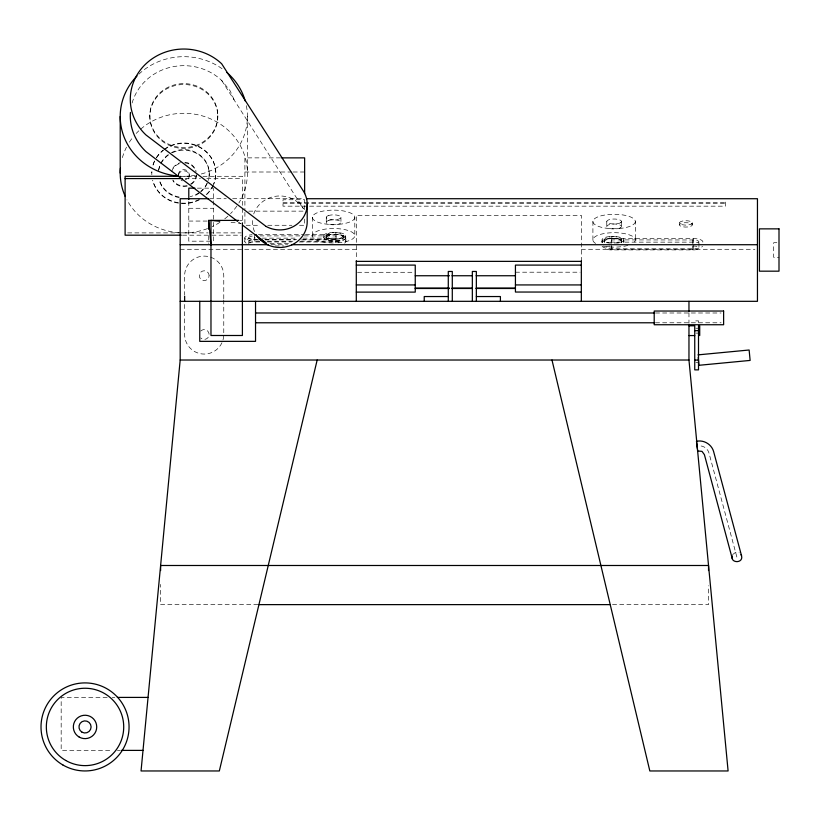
<?xml version="1.0" encoding="UTF-8"?>
<svg xmlns="http://www.w3.org/2000/svg" width="820" height="820" viewBox="0 0 820 820"><rect width="100%" height="100%" fill="white"/><g stroke="black" fill="none" stroke-linecap="round" stroke-linejoin="round"><path stroke-width="0.61" stroke-dasharray="4.1 3.07" d="M732.649 554.586L735.591 552.311L739.271 552.813M610.09 246.041A5.832 1.988 0 0 0 605.755 247.958A5.832 1.988 0 0 0 610.09 249.885L694.632 249.885A5.832 1.988 0 0 0 698.958 247.958L698.958 241.89M280.481 157.87L244.903 157.87L244.903 209.869M244.903 172.005L291.92 172.005M293.191 172.005L304.63 172.005M179.99 176.29L196.574 176.29M202.96 176.29L242.515 176.29L242.402 223.491M185.095 178.586L200.408 178.586M206.784 178.586L242.515 178.586M197.374 188.149L213.313 188.149L213.313 241.183L188.795 241.183L188.795 199.465M209.623 198.717L226.269 198.717M232.665 198.717L304.343 198.717M283.002 202.397L725.423 202.397M283.002 203.544L725.423 203.544M188.795 208.27L213.313 208.27M248.716 211.14L304.63 211.14L304.63 199.721L283.002 199.772L283.002 206.168L725.423 206.168L725.423 199.772M240.014 220.395L242.402 220.395M188.795 221.062L207.183 221.062M246.174 225.274L260.155 225.274M267.771 225.274L291.92 225.274M299.546 225.274L304.63 225.274L304.63 218.202M127.664 232.89L208.065 232.89M209.336 232.89L241.244 232.89M258.413 234.561L304.117 234.561M305.388 234.561L336.118 234.561A9.789 3.331 0 0 1 345.907 237.892L345.907 241.469M182.542 235.186L210.617 235.186M211.888 235.186L241.244 235.186M259.909 235.893L302.867 235.893M304.138 235.893L335.862 235.893L335.862 242.474M262.246 238.138L297.906 238.138M303 238.138L336.118 238.138A9.789 3.331 0 0 1 344.595 243.14M602.146 242.751A9.789 3.331 0 0 1 611.597 238.558L693.125 238.558A9.789 3.331 0 0 1 702.576 242.751M257.388 239.471L254.856 239.471A5.873 1.999 0 0 0 249.434 240.701A5.873 1.999 0 0 0 250.705 242.884M264.983 239.471L296.625 239.471M302.959 239.471L335.862 239.471M258.648 239.891L253.083 239.809A5.832 1.988 0 0 1 248.757 237.892L248.757 243.97M264.962 239.891L295.292 239.891M301.606 239.891L335.862 239.891M698.179 242.884A5.832 1.988 0 0 0 694.632 239.973L611.853 239.891L611.853 242.884M259.673 241.223L254.6 241.223A9.789 3.331 0 0 1 244.893 238.323A9.789 3.331 0 0 1 252.068 234.674M267.299 241.223L293.96 241.223M300.315 241.223L336.118 241.223A9.789 3.331 0 0 0 345.907 237.892M259.919 241.972L253.083 242.043A5.832 1.988 0 0 0 249.546 242.976M267.515 241.972L291.561 241.972M299.156 241.972L337.635 242.043A5.832 1.988 0 0 1 341.181 242.976M610.51 242.136L693.125 242.136A9.789 3.331 0 0 1 698.015 242.587M776.878 242.71L773.701 242.71L773.701 257.326L779 257.326M270.046 243.468L290.3 243.468M271.061 244.719L287.717 244.801M275.11 245.959L283.966 245.959M602.146 246.328A9.789 3.331 0 0 0 611.597 248.798L693.125 248.798A9.789 3.331 0 0 0 702.576 246.328M180.185 249.29L356.3 249.29M581.339 249.29L754.902 249.29M357.561 272.281L413.997 272.281M515.431 272.199L580.068 272.199M655.467 312.994L721.087 312.994M655.467 322.783L721.087 322.783M695.852 328.226L698.076 328.226M695.852 333.115L698.076 333.115M695.995 362.532L698.507 362.532M257.91 604.627L160.617 604.627L160.617 584.434M612.519 604.627L708.531 604.627L708.531 585.695M107.164 697.41L61.172 697.41L61.172 750.392L112.319 750.392M112.278 697.41L114.831 697.41M117.434 750.392L119.997 750.392M692.869 245.959L694.632 246.041A5.832 1.988 0 0 1 698.958 247.958M231.086 222.374L241.152 223.368M238.599 222.148L240.629 223.696M132.112 102.992A53.525 50.338 0 0 1 221.666 80.432L230.174 90.856L234.141 99.855M221.666 80.432L303.533 208.844M736.862 557.036L709.003 453.081A9.789 9.789 0 0 0 699.552 445.824M698.507 322.198L698.507 320.886L694.745 320.886L694.745 322.198M693.125 238.558L693.125 242.136M693.125 245.221L693.125 248.798M692.869 239.891L692.869 244.749M692.869 246.318L692.869 249.957M692.326 222.917A6.437 2.193 0 0 1 682.66 224.813A6.437 2.193 0 0 1 682.66 221.021A6.437 2.193 0 0 1 692.326 222.917L692.326 224.885A6.437 2.193 0 0 1 682.66 226.781A6.437 2.193 0 0 1 682.66 222.989A6.437 2.193 0 0 1 692.326 224.885M688.964 312.809L688.964 323.018M679.442 222.917L679.442 224.885M635.316 221.625A21.207 7.216 0 0 1 603.223 227.704A21.207 7.216 0 0 1 603.797 215.209A21.207 7.216 0 0 1 635.316 221.625L635.316 240.024M623.897 239.911L623.897 241.777M621.642 239.829L621.642 241.89M621.447 221.513L621.447 226.494M611.853 236.498L611.853 238.558M611.853 246.318L611.853 249.957M611.597 238.558L611.597 242.136A9.789 3.331 0 0 0 606.708 242.587M611.597 245.221L611.597 248.798M606.779 221.513L606.779 226.494M604.33 239.911L604.33 241.777M602.064 239.829L602.064 241.89M592.911 221.4L592.911 239.799M581.339 261.365L581.339 215.363L356.3 215.363L356.3 259.448M354.814 217.454A21.207 7.216 0 0 1 322.711 223.532A21.207 7.216 0 0 1 323.295 211.037A21.207 7.216 0 0 1 354.814 217.454L354.814 235.852M345.651 235.832L345.651 237.892M343.385 235.74A9.789 3.331 0 0 1 328.717 238.62A9.789 3.331 0 0 1 328.717 232.859A9.789 3.331 0 0 1 343.385 235.74L343.385 237.595A9.789 3.331 0 0 1 328.717 240.485A9.789 3.331 0 0 1 328.717 234.715A9.789 3.331 0 0 1 343.385 237.595M340.946 217.341L340.946 222.322M336.118 234.561L336.118 238.138M335.862 232.501L335.862 234.561M326.268 217.341L326.268 222.322M326.083 235.832L326.083 237.892M323.818 235.74L323.818 237.595M312.399 217.228L312.399 235.627M254.856 237.113L254.856 244.749M254.6 234.561L254.6 238.138A9.789 3.331 0 0 0 246.123 243.14M247.414 116.481L247.414 173.092M244.903 212.318L244.903 224.096M244.811 237.892L244.811 241.469M223.768 298.695L223.768 275.674A19.567 19.567 0 0 0 204.2 256.106A19.567 19.567 0 0 0 184.633 275.674L184.633 294.851M223.768 299.966L223.768 334.498A19.567 19.567 0 0 1 204.2 354.066A19.567 19.567 0 0 1 184.633 334.498L184.633 302.529M217.812 115.589A33.999 31.97 0 0 1 166.819 143.274A33.999 31.97 0 0 1 166.819 87.904A33.999 31.97 0 0 1 217.812 115.589L217.812 116.481A33.999 31.97 0 0 1 166.819 144.166A33.999 31.97 0 0 1 166.819 88.806A33.999 31.97 0 0 1 217.812 116.481M209.059 170.642L209.059 171.247M208.731 235.76L208.731 243.437M189.256 174.742L189.256 175.89M149.814 115.589L149.814 116.481M200.746 331.034A4.889 4.889 0 0 1 207.665 331.034A4.889 4.889 0 0 1 207.665 337.953A4.889 4.889 0 0 1 200.746 337.953M254.528 231.568A27.378 25.748 0 0 1 252.673 218.356M253.708 213.979A27.378 25.748 0 0 1 278.021 196.021A27.378 25.748 0 0 1 304.64 210.832M621.304 242.751A9.789 3.331 0 0 0 620.33 240.219L618.772 239.532A9.789 3.331 0 0 0 606.964 239.009A9.789 3.331 0 0 0 602.403 242.751M614.385 243.038A9.789 3.331 0 0 0 618.772 242.177L620.33 241.49A9.789 3.331 0 0 0 620.33 238.159L618.772 237.472A9.789 3.331 0 0 0 603.376 238.159A9.789 3.331 0 0 0 609.322 243.038M611.576 243.13A9.789 3.331 0 0 1 606.103 238.005A9.789 3.331 0 0 1 622.124 238.005A9.789 3.331 0 0 1 616.65 243.13M604.658 242.638A9.789 3.331 0 0 1 614.118 238.446A9.789 3.331 0 0 1 623.569 242.638M595.586 243.427A21.207 7.216 0 0 1 613.524 232.695A21.207 7.216 0 0 1 633.194 243.068M627.853 245.416A21.207 7.216 0 0 1 603.223 246.102M248.757 237.892A5.832 1.988 0 0 1 253.083 235.975M333.279 242.956A21.207 7.216 0 0 1 315.034 232.255A21.207 7.216 0 0 1 351.37 231.804A21.207 7.216 0 0 1 335.493 242.925M196.39 175.131A12.628 11.869 0 0 1 190.127 184.377M187.083 185.566A12.628 11.869 0 0 1 172.876 180.041M172.876 168.161A12.628 11.869 0 0 1 180.543 162.637M184.91 162.278A12.628 11.869 0 0 1 196.011 171.031M171.349 152.663A25.43 23.913 0 0 1 199.783 154.888A25.43 23.913 0 0 1 208.116 180.554M207.193 182.901A25.43 23.913 0 0 1 200.777 191.316M199.065 192.628A25.43 23.913 0 0 1 190.117 196.667M179.129 197.005A25.43 23.913 0 0 1 159.357 180.041M158.639 170.109A25.43 23.913 0 0 1 159.941 165.261M160.986 162.975A25.43 23.913 0 0 1 168.561 154.365M172.333 152.766A25.43 23.913 0 0 1 199.69 155.421A25.43 23.913 0 0 1 208.475 179.939M207.193 183.495A25.43 23.913 0 0 1 200.777 191.911M199.065 193.233A25.43 23.913 0 0 1 193.284 196.298M179.129 197.599A25.43 23.913 0 0 1 159.357 180.636M158.639 170.714A25.43 23.913 0 0 1 160.433 164.707M160.986 163.57A25.43 23.913 0 0 1 168.561 154.97M178.37 174.742A5.443 5.115 0 0 1 183.342 169.648A5.443 5.115 0 0 1 189.174 173.861A5.443 5.115 0 0 1 185.217 179.683M178.555 174.558A5.443 5.115 0 0 1 187.124 171.831A5.443 5.115 0 0 1 186.54 180.318M182.409 180.83A5.443 5.115 0 0 1 181.097 180.318M196.441 174.742A12.628 11.869 0 0 1 190.127 185.023M187.083 186.212A12.628 11.869 0 0 1 172.876 180.677M171.616 171.667A12.628 11.869 0 0 1 180.543 163.272M184.91 162.913A12.628 11.869 0 0 1 196.011 171.667M164.349 149.189A32.011 30.104 0 0 1 203.329 149.23A32.011 30.104 0 0 1 213.374 184.633M212.892 185.668A32.011 30.104 0 0 1 205.994 194.791M199.27 199.445A32.011 30.104 0 0 1 179.611 202.929M178.411 202.755A32.011 30.104 0 0 1 152.735 180.308M151.854 174.742A32.011 30.104 0 0 1 151.813 172.497L151.813 172.907A32.011 30.104 0 0 1 151.946 170.662M153.063 164.728A32.011 30.104 0 0 1 154.734 160.505M156.415 157.532A32.011 30.104 0 0 1 163.405 149.896M164.349 149.599A32.011 30.104 0 0 1 202.847 149.291A32.011 30.104 0 0 1 213.815 183.987M213.374 185.043A32.011 30.104 0 0 1 205.994 195.201M199.27 199.854A32.011 30.104 0 0 1 179.611 203.339M178.411 203.165A32.011 30.104 0 0 1 152.735 180.718M153.063 165.138A32.011 30.104 0 0 1 154.734 160.915M156.415 157.942A32.011 30.104 0 0 1 163.405 150.306M246.369 105.688A63.601 59.798 0 0 1 200.275 174.25M195.293 175.306A63.601 59.798 0 0 1 179.99 176.177M138.846 74.2A63.601 59.798 0 0 1 223.04 69.413M140.681 129.15A63.601 59.798 0 0 1 223.532 126.382A63.601 59.798 0 0 1 238.886 202.991M236.877 206.046A63.601 59.798 0 0 1 230.543 213.651M227.878 216.213A63.601 59.798 0 0 1 224.044 219.401M219.924 222.312A63.601 59.798 0 0 1 212.247 226.586M207.552 228.565A63.601 59.798 0 0 1 126.926 199.824M122.385 157.614A63.601 59.798 0 0 1 126.926 146.36M129.386 142.157A63.601 59.798 0 0 1 132.973 137.165M136.222 133.424A63.601 59.798 0 0 1 138.846 130.8M328.42 215.578L327.252 216.09A7.339 2.501 0 0 0 327.252 218.591L328.42 219.104A7.339 2.501 0 0 0 338.793 219.104A7.339 2.501 0 0 0 338.793 215.578A7.339 2.501 0 0 0 328.42 215.578M328.42 220.559L327.252 221.072A7.339 2.501 0 0 0 327.252 223.573L328.42 224.085A7.339 2.501 0 0 0 338.793 224.085A7.339 2.501 0 0 0 338.793 220.559A7.339 2.501 0 0 0 328.42 220.559M328.943 233.474L327.395 234.161A9.789 3.331 0 0 0 327.395 237.492L328.943 238.179A9.789 3.331 0 0 0 342.78 238.179A9.789 3.331 0 0 0 342.78 233.474A9.789 3.331 0 0 0 328.943 233.474M328.943 235.535L327.395 236.232A9.789 3.331 0 0 0 327.395 239.553L328.943 240.25A9.789 3.331 0 0 0 342.78 240.25A9.789 3.331 0 0 0 342.78 235.535A9.789 3.331 0 0 0 328.943 235.535M620.473 222.763L619.305 223.276A7.339 2.501 0 0 1 608.922 223.276A7.339 2.501 0 0 1 608.922 219.75A7.339 2.501 0 0 1 619.305 219.75L620.473 220.262A7.339 2.501 0 0 1 620.473 222.763M620.473 227.745L619.305 228.267A7.339 2.501 0 0 1 608.922 228.267A7.339 2.501 0 0 1 608.922 224.731A7.339 2.501 0 0 1 619.305 224.731L620.473 225.254A7.339 2.501 0 0 1 620.473 227.745M209.1 275.674L208.926 274.413A4.889 4.889 0 0 0 201.064 271.922A4.889 4.889 0 0 0 202.14 280.112A4.889 4.889 0 0 0 209.1 275.674"/><path stroke-width="1.23" d="M208.352 198.717L180.185 198.717L180.185 360.021L141.05 770.964L219.329 770.964L317.166 360.021M732.168 555.765C730.077 563.545 743.658 563.596 741.546 555.786L713.605 451.512C711.616 444.317 703.662 439.551 696.385 441.355M698.015 354.875L749.131 350.007L750.126 360.421L699.009 365.289L698.261 357.479M281.752 157.87L304.63 157.87L304.63 193.561M178.709 176.29L125.111 176.29L125.111 235.186L181.261 235.186M125.111 178.586L182.542 178.586M194.924 188.149L188.795 188.149L188.795 199.465M306.906 198.717L757.454 198.717L757.454 301.319L180.185 301.319M208.731 229.354L208.731 220.395L238.825 220.395M180.185 244.719L242.402 244.719M242.904 244.719L268.509 244.719M291.541 244.719L757.454 244.719M356.3 261.365L581.339 261.365M356.3 265.096L415.248 265.096L415.248 292.115L356.3 292.115M581.339 265.096L515.431 265.096L515.431 292.043L581.339 292.043M415.248 275.745L449.483 275.745M452.025 275.745L472.31 275.745M476.123 275.745L515.431 275.745M356.3 284.93L415.248 284.93M515.431 284.93L581.339 284.93M415.248 288.127L449.483 288.127M452.025 288.127L472.31 288.127M476.123 288.127L515.431 288.127M415.248 288.486L449.483 288.486M452.025 288.486L472.31 288.486M476.123 288.486L515.431 288.486M448.284 296.543L424.227 296.543L424.227 301.319M476.348 296.543L500.405 296.543L500.405 301.319M255.532 312.994L654.206 312.994M255.532 322.783L654.206 322.783M688.964 325.786L694.745 325.786L694.745 369.871L698.507 369.871L698.507 325.786M694.745 330.675L698.507 330.675M688.964 335.564L694.745 335.564M180.185 360.021L688.964 360.021L728.098 770.964L649.829 770.964L551.983 360.021M694.745 360.082L698.507 360.082M259.192 604.627L609.957 604.627M117.393 697.41L148.051 697.41M121.268 750.392L143.008 750.392M219.77 221.267L210.976 220.395L210.976 335.493L242.402 335.493L242.402 222.958M259.971 238.425L266.131 243.12L242.669 225.254M237.574 221.379L145.97 151.608A53.525 50.338 0 0 1 130.421 112.442M741.054 554.597L741.546 555.786M732.178 558.297L704.4 454.639L702.002 451.369L697.656 450.969L697.471 449.565M696.569 442.759L697.338 448.56M208.731 220.395L210.976 244.719M708.531 570.546L708.531 565.492L160.617 565.492L160.617 570.546M699.716 325.786L699.716 335.564M688.964 301.319L688.964 311.528M688.964 324.289L688.964 360.021M581.339 260.719L581.339 301.319M476.348 301.319L476.348 271.461L472.34 271.461L472.34 301.319M452.291 301.319L452.291 271.461L448.284 271.461L448.284 301.319M356.3 260.719L356.3 301.319M307.203 204.17L307.203 221.718A27.378 25.748 0 0 1 286.908 246.584A27.378 25.748 0 0 1 256.106 234.592M260.463 239.03L260.463 239.922M255.532 301.319L255.532 341.356L199.752 341.356L199.752 301.319M184.633 296.133L184.633 301.247M120.212 116.481L120.212 173.092M178.709 176.095A63.601 59.798 0 0 1 124.578 138.252A63.601 59.798 0 0 1 137.083 75.922M226.945 72.539A63.601 59.798 0 0 1 245.241 101.004M125.306 196.534A63.601 59.798 0 0 1 120.417 168.295M779 228.862L759.433 228.862L759.433 271.174L779 271.174L779 228.862M723.619 311.036L654.206 311.036L654.206 324.74L723.619 324.74L723.619 311.036M266.131 226.474L145.97 134.962A53.525 50.338 0 0 1 145.97 63.775A53.525 50.338 0 0 1 221.666 63.775L303.533 191.296A27.378 25.748 0 0 1 299.187 222.384A27.378 25.748 0 0 1 266.131 226.474M63.017 765.06A44.034 44.034 0 0 0 129.058 726.93A44.034 44.034 0 0 0 63.017 688.8A44.034 44.034 0 0 0 63.017 765.06M65.682 760.437A38.684 38.684 0 0 0 123.717 726.93A38.684 38.684 0 0 0 65.682 693.433A38.684 38.684 0 0 0 65.682 760.437M79.181 737.057A11.685 11.685 0 0 0 96.719 726.93A11.685 11.685 0 0 0 79.181 716.813A11.685 11.685 0 0 0 79.181 737.057M82 732.188A6.068 6.068 0 0 0 91.092 726.93A6.068 6.068 0 0 0 82 721.682A6.068 6.068 0 0 0 82 732.188"/></g></svg>
